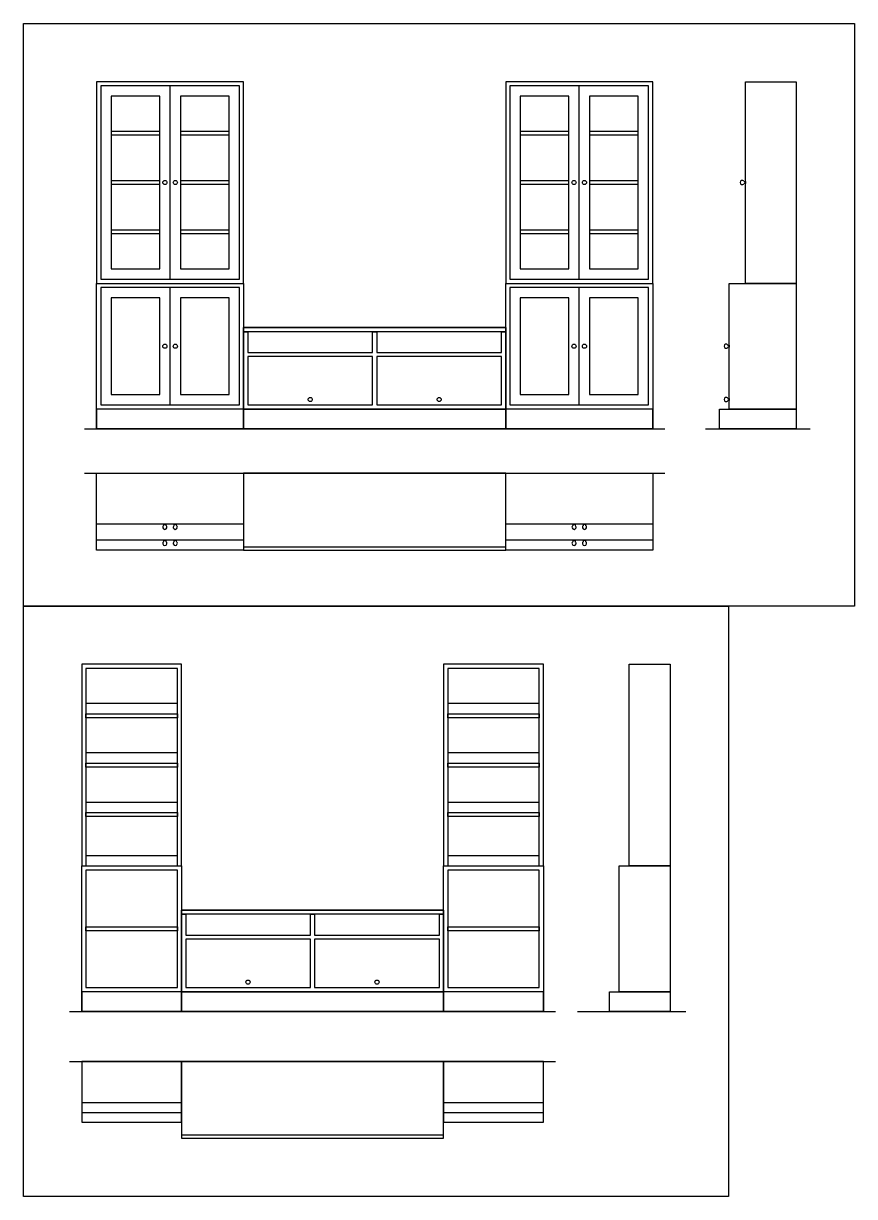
# Model space of a CAD drawing. Header units: millimetres. Extents: x 0 to 24.6, y -0.3 to 17.3.
# Drawn here: x 19.52 to 24.6, y 0.11 to 7.28 of the extents above; entities that cross this region are included whole.
import ezdxf

# ---------------------------------------------------------------- set-up
doc = ezdxf.new("R2010")
doc.units = ezdxf.units.MM
for name, color, linetype, true_color in [('AG-DETAILS', 7, 'Continuous', 0x66ffff), ('AG-DIAGRAM', 7, 'Continuous', 0xfecc66), ('AG-FURNITURE', 7, 'Continuous', 0x66ccff), ('X-VPRT', 6, 'Continuous', 0xff00ff)]:
    doc.layers.add(name, color=color, linetype=linetype, true_color=true_color)

msp = doc.modelspace()

# ---------------------------------------------------------------- linework, layer by layer
at = {"layer": 'AG-DETAILS'}
for p, q in [((19.9047, 3.1244), (20.4635, 3.1244)), ((22.1145, 3.1244), (22.6733, 3.1244)), ((19.9047, 2.8228), (20.4635, 2.8228)), ((22.1145, 2.8228), (22.6733, 2.8228)), ((19.9047, 2.5212), (20.4635, 2.5212)), ((22.1145, 2.5212), (22.6733, 2.5212)), ((19.9047, 2.1942), (20.4635, 2.1942)), ((22.1145, 2.1942), (22.6733, 2.1942))]:
    msp.add_line(p, q, dxfattribs=at)
for points in [[(20.0588, 6.6198), (20.3556, 6.6198)], [(20.3556, 6.5944), (20.0588, 6.5944)], [(20.4826, 6.6198), (20.7795, 6.6198)], [(20.7795, 6.5944), (20.4826, 6.5944)], [(22.5575, 6.6198), (22.8543, 6.6198)], [(22.8543, 6.5944), (22.5575, 6.5944)], [(22.9813, 6.6198), (23.2782, 6.6198)], [(23.2782, 6.5944), (22.9813, 6.5944)], [(20.0588, 6.3182), (20.3556, 6.3182)], [(20.4826, 6.3182), (20.7795, 6.3182)], [(22.5575, 6.3182), (22.8543, 6.3182)], [(22.9813, 6.3182), (23.2782, 6.3182)], [(20.3556, 6.2928), (20.0588, 6.2928)], [(20.7795, 6.2928), (20.4826, 6.2928)], [(22.8543, 6.2928), (22.5575, 6.2928)], [(23.2782, 6.2928), (22.9813, 6.2928)], [(20.0588, 6.0165), (20.3556, 6.0165)], [(20.3556, 5.9911), (20.0588, 5.9911)], [(20.4826, 6.0165), (20.7795, 6.0165)], [(20.7795, 5.9911), (20.4826, 5.9911)], [(22.5575, 6.0165), (22.8543, 6.0165)], [(22.8543, 5.9911), (22.5575, 5.9911)], [(22.9813, 6.0165), (23.2782, 6.0165)], [(23.2782, 5.9911), (22.9813, 5.9911)]]:
    msp.add_lwpolyline(points, dxfattribs=at)
for points in [[(20.0588, 5.0101), (20.3556, 5.0101), (20.3556, 5.6006), (20.0588, 5.6006)], [(20.4826, 5.0101), (20.7795, 5.0101), (20.7795, 5.6006), (20.4826, 5.6006)], [(22.5575, 5.0101), (22.8543, 5.0101), (22.8543, 5.6006), (22.5575, 5.6006)], [(22.9813, 5.0101), (23.2782, 5.0101), (23.2782, 5.6006), (22.9813, 5.6006)]]:
    msp.add_lwpolyline(points, close=True, dxfattribs=at)
at = {"layer": 'AG-DIAGRAM'}
for points in [[(19.8965, 4.8005), (23.4404, 4.8005)], [(23.6898, 4.8005), (24.3271, 4.8005)], [(19.8965, 4.5298), (23.4404, 4.5298)], [(19.8044, 1.2417), (22.7736, 1.2417)], [(22.9077, 1.2417), (23.5692, 1.2417)], [(19.8044, 0.9369), (22.7736, 0.9369)]]:
    msp.add_lwpolyline(points, dxfattribs=at)
at = {"layer": 'AG-FURNITURE'}
for p, q in [((23.9323, 6.3118), (23.9323, 6.2991)), ((23.8338, 5.3117), (23.8338, 5.299)), ((23.8338, 4.9863), (23.8338, 4.9736)), ((20.381, 4.2186), (20.3937, 4.2186)), ((20.4445, 4.2186), (20.4572, 4.2186)), ((22.8797, 4.2186), (22.8925, 4.2186)), ((22.9432, 4.2186), (22.956, 4.2186)), ((20.381, 4.1202), (20.3937, 4.1202)), ((20.4445, 4.1202), (20.4572, 4.1202)), ((22.8797, 4.1202), (22.8925, 4.1202)), ((22.9432, 4.1202), (22.956, 4.1202))]:
    msp.add_line(p, q, dxfattribs=at)
for points in [[(19.9699, 6.9214), (19.9699, 5.6895), (20.8684, 5.6895), (20.8684, 6.9214)], [(19.9953, 6.896), (19.9953, 5.7149), (20.843, 5.7149), (20.843, 6.896)], [(22.4686, 6.9214), (22.4686, 5.6895), (23.3671, 5.6895), (23.3671, 6.9214)], [(22.494, 6.896), (22.494, 5.7149), (23.3417, 5.7149), (23.3417, 6.896)], [(23.9323, 5.6895), (23.9323, 6.9214), (24.2434, 6.9214), (24.2434, 5.6895)], [(20.0588, 5.7784), (20.3556, 5.7784), (20.3556, 6.8325), (20.0588, 6.8325)], [(20.4826, 5.7784), (20.7795, 5.7784), (20.7795, 6.8325), (20.4826, 6.8325)], [(22.5575, 5.7784), (22.8543, 5.7784), (22.8543, 6.8325), (22.5575, 6.8325)], [(22.9813, 5.7784), (23.2782, 5.7784), (23.2782, 6.8325), (22.9813, 6.8325)], [(19.9699, 5.6895), (20.8684, 5.6895), (20.8684, 4.8005), (19.9699, 4.8005)], [(19.9953, 4.9466), (20.843, 4.9466), (20.843, 5.6641), (19.9953, 5.6641)], [(22.4686, 5.6895), (23.3671, 5.6895), (23.3671, 4.8005), (22.4686, 4.8005)], [(22.494, 4.9466), (23.3417, 4.9466), (23.3417, 5.6641), (22.494, 5.6641)], [(23.8338, 4.9212), (23.8338, 5.6895), (24.2434, 5.6895), (24.2434, 4.9212)], [(20.8684, 4.8005), (22.4686, 4.8005), (22.4686, 5.4196), (20.8684, 5.4196)], [(20.8684, 5.4196), (22.4686, 5.4196), (22.4686, 5.3942), (20.8684, 5.3942)], [(22.4432, 5.3942), (22.4686, 5.3942), (22.4686, 4.9212), (22.4432, 4.9212), (20.8938, 4.9212), (20.8684, 4.9212), (20.8684, 5.3942), (20.8938, 5.3942), (20.8938, 5.2672), (21.6558, 5.2672), (21.6558, 5.3942), (21.6812, 5.3942), (21.6812, 5.2672), (22.4432, 5.2672)], [(21.6558, 5.2418), (20.8938, 5.2418), (20.8938, 4.9466), (21.6558, 4.9466)], [(22.4432, 4.9466), (22.4432, 5.2418), (21.6812, 5.2418), (21.6812, 4.9466)], [(20.8684, 4.8005), (20.8684, 4.9212), (19.9699, 4.9212), (19.9699, 4.8005)], [(20.8684, 4.8005), (20.8684, 4.9212), (22.4686, 4.9212), (22.4686, 4.8005)], [(23.3671, 4.8005), (23.3671, 4.9212), (22.4686, 4.9212), (22.4686, 4.8005)], [(23.7735, 4.8005), (23.7735, 4.9212), (24.2434, 4.9212), (24.2434, 4.8005)], [(19.9699, 4.1202), (19.9699, 4.5298), (20.8684, 4.5298), (20.8684, 4.1202)], [(19.9699, 4.2186), (19.9699, 4.5298), (20.8684, 4.5298), (20.8684, 4.2186)], [(19.9699, 4.0599), (19.9699, 4.5298), (20.8684, 4.5298), (20.8684, 4.0599)], [(20.8684, 4.0599), (22.4686, 4.0599), (22.4686, 4.5298), (20.8684, 4.5298)], [(22.4686, 4.0599), (22.4686, 4.5298), (23.3671, 4.5298), (23.3671, 4.0599)], [(22.4686, 4.2186), (22.4686, 4.5298), (23.3671, 4.5298), (23.3671, 4.2186)], [(22.4686, 4.1202), (22.4686, 4.5298), (23.3671, 4.5298), (23.3671, 4.1202)], [(20.8684, 4.0599), (22.4686, 4.0599), (22.4686, 4.0789), (20.8684, 4.0789)], [(19.8793, 3.3626), (19.8793, 2.1307), (20.4889, 2.1307), (20.4889, 3.3626)], [(22.0891, 3.3626), (22.0891, 2.1307), (22.6987, 2.1307), (22.6987, 3.3626)], [(23.2226, 2.1307), (23.2226, 3.3626), (23.4734, 3.3626), (23.4734, 2.1307)], [(19.9047, 3.0355), (19.9047, 3.0609), (20.4635, 3.0609), (20.4635, 3.0355)], [(22.1145, 3.0355), (22.1145, 3.0609), (22.6733, 3.0609), (22.6733, 3.0355)], [(19.9047, 2.7339), (19.9047, 2.7593), (20.4635, 2.7593), (20.4635, 2.7339)], [(22.1145, 2.7339), (22.1145, 2.7593), (22.6733, 2.7593), (22.6733, 2.7339)], [(19.9047, 2.4323), (19.9047, 2.4577), (20.4635, 2.4577), (20.4635, 2.4323)], [(22.1145, 2.4323), (22.1145, 2.4577), (22.6733, 2.4577), (22.6733, 2.4323)], [(19.8793, 2.1307), (20.4889, 2.1307), (20.4889, 1.2417), (19.8793, 1.2417)], [(19.9047, 1.3877), (20.4635, 1.3877), (20.4635, 2.1053), (19.9047, 2.1053)], [(22.0891, 2.1307), (22.6987, 2.1307), (22.6987, 1.2417), (22.0891, 1.2417)], [(22.1145, 1.3877), (22.6733, 1.3877), (22.6733, 2.1053), (22.1145, 2.1053)], [(23.1623, 1.3623), (23.1623, 2.1307), (23.4734, 2.1307), (23.4734, 1.3623)], [(20.4889, 1.8608), (22.0891, 1.8608), (22.0891, 1.8354), (20.4889, 1.8354)], [(20.4889, 1.2417), (22.0891, 1.2417), (22.0891, 1.8608), (20.4889, 1.8608)], [(22.0637, 1.8354), (22.0891, 1.8354), (22.0891, 1.3623), (22.0637, 1.3623), (20.5143, 1.3623), (20.4889, 1.3623), (20.4889, 1.8354), (20.5143, 1.8354), (20.5143, 1.7084), (21.2763, 1.7084), (21.2763, 1.8354), (21.3017, 1.8354), (21.3017, 1.7084), (22.0637, 1.7084)], [(19.9047, 1.7338), (19.9047, 1.7592), (20.4635, 1.7592), (20.4635, 1.7338)], [(22.1145, 1.7338), (22.1145, 1.7592), (22.6733, 1.7592), (22.6733, 1.7338)], [(21.2763, 1.683), (20.5143, 1.683), (20.5143, 1.3877), (21.2763, 1.3877)], [(22.0637, 1.3877), (22.0637, 1.683), (21.3017, 1.683), (21.3017, 1.3877)], [(20.4889, 1.2417), (20.4889, 1.3623), (19.8793, 1.3623), (19.8793, 1.2417)], [(20.4889, 1.2417), (20.4889, 1.3623), (22.0891, 1.3623), (22.0891, 1.2417)], [(22.6987, 1.2417), (22.6987, 1.3623), (22.0891, 1.3623), (22.0891, 1.2417)], [(23.1019, 1.2417), (23.1019, 1.3623), (23.4734, 1.3623), (23.4734, 1.2417)], [(19.8793, 0.9369), (19.8793, 0.5654), (20.4889, 0.5654), (20.4889, 0.9369)], [(20.4889, 0.467), (22.0891, 0.467), (22.0891, 0.9369), (20.4889, 0.9369)], [(22.0891, 0.9369), (22.0891, 0.5654), (22.6987, 0.5654), (22.6987, 0.9369)], [(20.4889, 0.467), (22.0891, 0.467), (22.0891, 0.486), (20.4889, 0.486)]]:
    msp.add_lwpolyline(points, close=True, dxfattribs=at)
for points in [[(20.4191, 5.7149), (20.4191, 6.896)], [(22.9178, 5.7149), (22.9178, 6.896)], [(23.924, 6.3118), (23.9323, 6.3118)], [(23.9323, 6.2991), (23.924, 6.2991)], [(20.4191, 4.9466), (20.4191, 5.6641)], [(22.9178, 4.9466), (22.9178, 5.6641)], [(23.8255, 5.3117), (23.8338, 5.3117)], [(23.8338, 5.299), (23.8255, 5.299)], [(23.8255, 4.9863), (23.8338, 4.9863)], [(23.8338, 4.9736), (23.8255, 4.9736)], [(20.381, 4.2103), (20.381, 4.2186)], [(20.3937, 4.2186), (20.3937, 4.2103)], [(20.4445, 4.2103), (20.4445, 4.2186)], [(20.4572, 4.2186), (20.4572, 4.2103)], [(22.8797, 4.2103), (22.8797, 4.2186)], [(22.8925, 4.2186), (22.8925, 4.2103)], [(22.9432, 4.2103), (22.9432, 4.2186)], [(22.956, 4.2186), (22.956, 4.2103)], [(20.381, 4.1119), (20.381, 4.1202)], [(20.3937, 4.1202), (20.3937, 4.1119)], [(20.4445, 4.1119), (20.4445, 4.1202)], [(20.4572, 4.1202), (20.4572, 4.1119)], [(22.8797, 4.1119), (22.8797, 4.1202)], [(22.8925, 4.1202), (22.8925, 4.1119)], [(22.9432, 4.1119), (22.9432, 4.1202)], [(22.956, 4.1202), (22.956, 4.1119)], [(20.4635, 2.1307), (20.4635, 3.3372), (19.9047, 3.3372), (19.9047, 2.1307)], [(22.6733, 2.1307), (22.6733, 3.3372), (22.1145, 3.3372), (22.1145, 2.1307)], [(19.8793, 0.686), (20.4889, 0.686)], [(22.0891, 0.686), (22.6987, 0.686)], [(19.8793, 0.6257), (20.4889, 0.6257)], [(22.0891, 0.6257), (22.6987, 0.6257)]]:
    msp.add_lwpolyline(points, dxfattribs=at)
for centre in [(20.3874, 6.3055), (20.4509, 6.3055), (22.8861, 6.3055), (22.9496, 6.3055), (20.3874, 5.3053), (20.4509, 5.3053), (22.8861, 5.3053), (22.9496, 5.3053), (21.2748, 4.98), (22.0622, 4.98), (20.8953, 1.4211), (21.6827, 1.4211)]:
    msp.add_circle(centre, 0.0127, dxfattribs=at)
for centre, start, end in [((23.913, 6.3055), 30.12047, 329.87953), ((23.8146, 5.3053), 30.12047, 329.87953), ((23.8146, 4.98), 30.12047, 329.87953), ((20.3874, 4.1993), 120.12047, 59.87953), ((20.4509, 4.1993), 120.12047, 59.87953), ((22.8861, 4.1993), 120.12047, 59.87953), ((22.9496, 4.1993), 120.12047, 59.87953), ((20.3874, 4.1009), 120.12047, 59.87953), ((20.4509, 4.1009), 120.12047, 59.87953), ((22.8861, 4.1009), 120.12047, 59.87953), ((22.9496, 4.1009), 120.12047, 59.87953)]:
    msp.add_arc(centre, 0.0127, start, end, dxfattribs=at)
at = {"layer": 'X-VPRT'}
for points in [[(19.5237, 7.277), (24.599, 7.277), (24.599, 3.7182), (19.5237, 3.7182)], [(19.5237, 3.7182), (23.829, 3.7182), (23.829, 0.1114), (19.5237, 0.1114)]]:
    msp.add_lwpolyline(points, close=True, dxfattribs=at)

doc.saveas('drawing.dxf')
